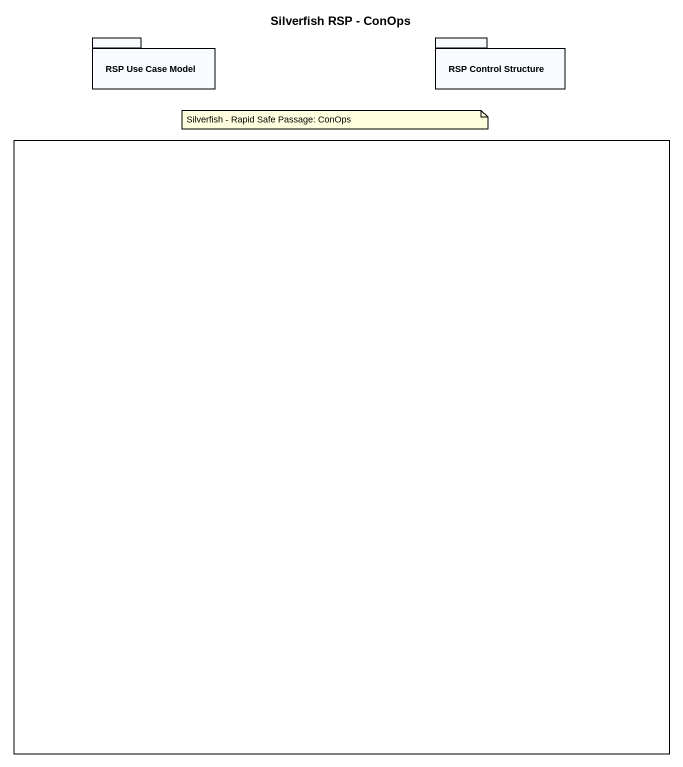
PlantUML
@startuml
title Silverfish RSP - ConOps
package "RSP Use Case Model" as RSP_Use_Case_Model {
}
package "RSP Control Structure" as RSP_Control_Structure {
}
rectangle " " as rectangle1
note as N1
  Silverfish - Rapid Safe Passage: ConOps
end note
@enduml
